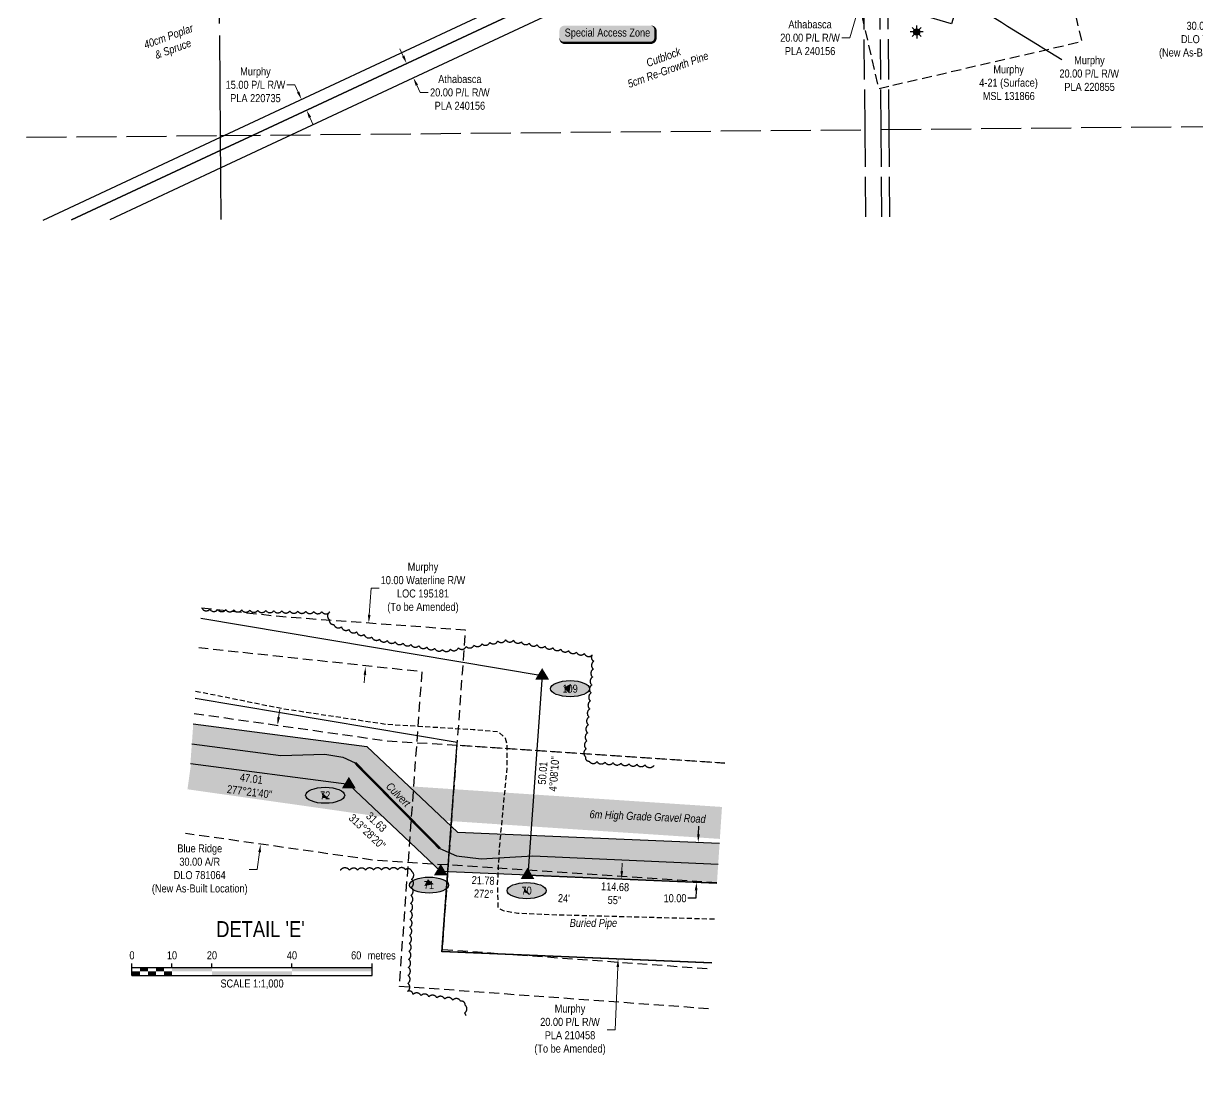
# Model space of a CAD drawing. Extents: x 534052 to 544180, y 6043031 to 6050786.
# Drawn here: x 539669 to 541136, y 6043170 to 6044500 of the extents above; entities that cross this region are included whole.
import ezdxf
from ezdxf.enums import TextEntityAlignment as Align

# ---------------------------------------------------------------- set-up
doc = ezdxf.new("R2010")
doc.units = 0
doc.header["$LTSCALE"] = 5
doc.header["$PDSIZE"] = 0.5
for name, pattern in [('0', [1, 1, 0]), ('foc-ACCESSROAD', [3.75, 2.5, -1.25]), ('foc-QUARTERLINE', [33, 25, -3, 2, -3]), ('foc-UNSURVEYED', [12.5, 10, -2.5]), ('UG_PIPE', [1.875, 1.25, -0.625])]:
    doc.linetypes.add(name, pattern=pattern)
doc.layers.get('Defpoints').update_dxf_attribs({"color": 9})
for name, color, linetype, lineweight in [('AS-GENERAL', 48, 'Continuous', 18), ('C-AR-T', 13, 'Continuous', 9), ('C-RW-T', 13, 'Continuous', 9), ('C-WS-T', 13, 'Continuous', 9), ('F-AR-T', 190, 'Continuous', 9), ('F-RW-T', 190, 'Continuous', 9), ('T-TEXT', 48, 'Continuous', 18)]:
    doc.layers.add(name, color=color, linetype=linetype, lineweight=lineweight)
for name, color, linetype in [('AS-PIPE-AG', 44, 'Continuous'), ('AS-PIPE-UG', 44, 'UG_PIPE'), ('AS-PIPE-UG-T', 44, 'Continuous'), ('AS-ROADS', 254, 'Continuous'), ('AS-WILDLIFE-BLOCK', 131, 'Continuous'), ('C-AR', 13, 'foc-ACCESSROAD'), ('C-RW', 13, 'Continuous'), ('C-WS', 13, 'foc-ACCESSROAD'), ('C-WS-S', 13, 'Continuous'), ('DETAIL-T', 7, 'Continuous'), ('F-AR', 190, 'foc-ACCESSROAD'), ('F-RW', 190, 'Continuous'), ('L-BD', 7, 'Continuous'), ('L-BD1', 253, 'Continuous'), ('L-MON', 1, 'Continuous'), ('L-SECQ', 8, 'foc-QUARTERLINE'), ('L-USEC', 7, 'foc-UNSURVEYED'), ('P-ELEVATION', 7, 'Continuous'), ('P-PROPOSED', 10, 'Continuous'), ('P-PROPOSED-H', 21, 'Continuous'), ('P-TXT', 4, 'Continuous'), ('T-BUSH', 110, '0'), ('T-BUSH-T', 110, 'Continuous')]:
    doc.layers.add(name, color=color, linetype=linetype)
doc.styles.add('80', font='', dxfattribs={"height": 10})
doc.styles.add('80CG', font='', dxfattribs={"height": 10})
doc.styles.add('80L', font='', dxfattribs={"height": 10})
doc.styles.add('80LS', font='', dxfattribs={"height": 10})
doc.styles.get('80').set_extended_font_data('Arial Narrow')
doc.styles.get('80CG').set_extended_font_data('Arial Narrow')
doc.styles.get('80L').set_extended_font_data('Arial Narrow')
doc.styles.get('80LS').set_extended_font_data('Arial Narrow', italic=True)
doc.dimstyles.new('Compass 5 000', dxfattribs={"dimscale": 5, "dimtxt": 9, "dimasz": 2, "dimexe": 0.2, "dimexo": 0.0625, "dimgap": 0.5, "dimtad": 0, "dimtih": 1, "dimtoh": 1, "dimzin": 0, "dimdsep": 46, "dimtxsty": '80CG', "dimcen": 0.1, "dimse1": 1, "dimse2": 1, "dimclrd": 256, "dimclrt": 256, "dimaunit": 1, "dimadec": 4, "dimazin": 0, "dimtfac": 0.06, "dimtofl": 0, "dimtmove": 0, "dimatfit": 1, "dimfxl": 0.2, "dimtolj": 1, "dimtzin": 0, "dimlwd": -1, "dimarcsym": 0})

# ---------------------------------------------------------------- blocks, each defined once
blk = doc.blocks.new('*D366')
at = {"layer": 'Defpoints', "color": 0, "transparency": 16777216}
for p in [(541208.4, 6044565), (541201.4, 6044535.9), (541229.8, 6044529)]:
    blk.add_point(p, dxfattribs=at)
at = {"layer": 'F-AR-T', "transparency": 16777216}
for p, q in [((541239.2, 6044567.9), (541241.5, 6044577.6)), ((541227.4, 6044519.3), (541219.6, 6044487)), ((541219.6, 6044487), (541209.6, 6044487))]:
    blk.add_line(p, q, dxfattribs=at)
for points in [[(541237.5, 6044568.3), (541240.8, 6044567.5), (541236.8, 6044558.2)], [(541225.8, 6044519.7), (541229, 6044518.9), (541229.8, 6044529)]]:
    blk.add_solid(points, dxfattribs=at)
at = {"layer": 'F-AR-T', "transparency": 16777216, "insert": (541147.9, 6044487), "char_height": 10, "attachment_point": 5, "style": '80CG'}
blk.add_mtext('\\A1;Blue Ridge\\P30.00 A/R\\PDLO 781064\\P(New As-Built Location)', dxfattribs=at)
blk = doc.blocks.new('*D396')
at = {"layer": 'C-RW-T', "transparency": 16777216}
for p, q in [((540008.3, 6044423.1), (539998.3, 6044423.1)), ((540012.5, 6044414.1), (540008.3, 6044423.1)), ((540027.3, 6044382.4), (540031.5, 6044373.3))]:
    blk.add_line(p, q, dxfattribs=at)
for points in [[(540014, 6044414.8), (540011, 6044413.4), (540016.7, 6044405)], [(540028.8, 6044383.1), (540025.8, 6044381.7), (540023.1, 6044391.4)]]:
    blk.add_solid(points, dxfattribs=at)
at = {"layer": 'Defpoints', "color": 0, "transparency": 16777216}
for p in [(539996.8, 6044395.7), (540016.7, 6044405), (540003.2, 6044382.1)]:
    blk.add_point(p, dxfattribs=at)
at = {"layer": 'C-RW-T', "transparency": 16777216, "insert": (539959.2, 6044423.1), "char_height": 10, "attachment_point": 5, "style": '80CG'}
blk.add_mtext('\\A1;Murphy\\P15.00 P/L R/W\\PPLA 220735', dxfattribs=at)
blk = doc.blocks.new('*D397')
at = {"layer": 'Defpoints', "color": 0, "transparency": 16777216}
for p in [(540144.4, 6044448.1), (540152.9, 6044430), (540156.6, 6044431.7)]:
    blk.add_point(p, dxfattribs=at)
at = {"layer": 'F-RW-T', "transparency": 16777216}
for p, q in [((540143.9, 6044458.9), (540139.7, 6044468)), ((540160.8, 6044422.7), (540165, 6044413.6)), ((540165, 6044413.6), (540175, 6044413.6))]:
    blk.add_line(p, q, dxfattribs=at)
for points in [[(540145.4, 6044459.6), (540142.4, 6044458.2), (540148.1, 6044449.8)], [(540162.3, 6044423.4), (540159.3, 6044422), (540156.6, 6044431.7)]]:
    blk.add_solid(points, dxfattribs=at)
at = {"layer": 'F-RW-T', "transparency": 16777216, "insert": (540214.6, 6044413.6), "char_height": 10, "attachment_point": 5, "style": '80CG'}
blk.add_mtext('\\A1;Athabasca\\P20.00 P/L R/W\\PPLA 240156', dxfattribs=at)
blk = doc.blocks.new('GAS')
h = blk.add_hatch(color=255)
h.dxf.hatch_style = 1
edge = h.paths.add_edge_path()
edge.add_arc((0, 0), 0.9, 0, 360)
for p, q in [((-0.81, 0), (-1.62, 0)), ((-0.57, 0.57), (-1.14, 1.14)), ((0, 0.81), (0, 1.62)), ((0.57, 0.57), (1.14, 1.14)), ((1.62, 0), (0.81, 0)), ((-0.57, -0.57), (-1.14, -1.14)), ((0, -0.81), (0, -1.62)), ((1.14, -1.14), (0.57, -0.57))]:
    blk.add_line(p, q)
blk.add_circle((0, 0), 0.8)
blk = doc.blocks.new('*D419')
at = {"layer": 'Defpoints', "color": 0, "transparency": 16777216}
for p in [(540716.6, 6044532.5), (540782.8, 6044533.7), (540777.1, 6044514.5)]:
    blk.add_point(p, dxfattribs=at)
at = {"layer": 'F-RW-T', "transparency": 16777216}
for p, q in [((540725.2, 6044561.2), (540728, 6044570.8)), ((540713.8, 6044522.9), (540701.6, 6044481.9)), ((540701.6, 6044481.9), (540691.6, 6044481.9))]:
    blk.add_line(p, q, dxfattribs=at)
for points in [[(540723.6, 6044561.7), (540726.8, 6044560.7), (540722.3, 6044551.6)], [(540712.2, 6044523.4), (540715.4, 6044522.4), (540716.6, 6044532.5)]]:
    blk.add_solid(points, dxfattribs=at)
at = {"layer": 'F-RW-T', "transparency": 16777216, "insert": (540652.1, 6044481.9), "char_height": 10, "attachment_point": 5, "style": '80CG'}
blk.add_mtext('\\A1;Athabasca\\P20.00 P/L R/W\\PPLA 240156', dxfattribs=at)
blk = doc.blocks.new('*U650')
at = {"layer": 'P-ELEVATION'}
h = blk.add_hatch(color=111, dxfattribs=at)
h.dxf.hatch_style = 1
edge = h.paths.add_edge_path()
edge.add_ellipse((0, 0), major_axis=(-24.4, 0), ratio=0.410256, start_angle=0, end_angle=360)
at = {"layer": 'P-ELEVATION', "color": 7, "flags": 128}
blk.add_lwpolyline([(0, 0, 12, 0, 0), (-1.4, 7.4, 0, 0, 0)], format="xyseb", dxfattribs=at)
at = {"layer": 'P-ELEVATION', "color": 7}
blk.add_ellipse((0, 0), major_axis=(-24.4, 0), ratio=0.410256, dxfattribs=at)
at = {"layer": 'P-ELEVATION', "style": '80'}
blk.add_attdef('ELEVATION', text='', height=10, dxfattribs=at).set_placement((0, 0), align=Align.MIDDLE_CENTER)
blk = doc.blocks.new('*U649')
at = {"layer": 'P-ELEVATION'}
h = blk.add_hatch(color=111, dxfattribs=at)
h.dxf.hatch_style = 1
edge = h.paths.add_edge_path()
edge.add_ellipse((0, 0), major_axis=(-24.4, 0), ratio=0.410256, start_angle=0, end_angle=360)
at = {"layer": 'P-ELEVATION', "color": 7, "flags": 128}
blk.add_lwpolyline([(0, 0, 12, 0, 0), (-2.8, -3.4, 0, 0, 0)], format="xyseb", dxfattribs=at)
at = {"layer": 'P-ELEVATION', "color": 7}
blk.add_ellipse((0, 0), major_axis=(-24.4, 0), ratio=0.410256, dxfattribs=at)
at = {"layer": 'P-ELEVATION', "style": '80'}
blk.add_attdef('ELEVATION', text='', height=10, dxfattribs=at).set_placement((0, 0), align=Align.MIDDLE_CENTER)
blk = doc.blocks.new('*U651')
at = {"layer": 'P-ELEVATION'}
h = blk.add_hatch(color=111, dxfattribs=at)
h.dxf.hatch_style = 1
edge = h.paths.add_edge_path()
edge.add_ellipse((0, 0), major_axis=(-24.4, 0), ratio=0.410256, start_angle=0, end_angle=360)
at = {"layer": 'P-ELEVATION', "color": 7, "flags": 128}
blk.add_lwpolyline([(0, 0, 12, 0, 0), (-2.5, -2.3, 0, 0, 0)], format="xyseb", dxfattribs=at)
at = {"layer": 'P-ELEVATION', "color": 7}
blk.add_ellipse((0, 0), major_axis=(-24.4, 0), ratio=0.410256, dxfattribs=at)
at = {"layer": 'P-ELEVATION', "style": '80'}
blk.add_attdef('ELEVATION', text='', height=10, dxfattribs=at).set_placement((0, 0), align=Align.MIDDLE_CENTER)
blk = doc.blocks.new('TRIA')
blk.add_hatch(color=255).paths.add_polyline_path([(-0.04, 1.52), (-1.47, -0.87), (1.39, -0.87)])
blk = doc.blocks.new('Hybrid_EC')
at = {"color": 251}
for points in [[(-1.3, -0.74), (0, 1.42), (1.3, -0.74)], [(0.47, -0.26), (0, 0.53), (-0.47, -0.26)]]:
    blk.add_lwpolyline(points, close=True, dxfattribs=at)
at = {"layer": 'Defpoints'}
blk.add_circle((0, 0), 0.05, dxfattribs=at)
at = {"xscale": 1.2, "yscale": 1.2, "zscale": 1.2}
blk.add_blockref('TRIA', (0.05, 0.06), dxfattribs=at)
blk = doc.blocks.new('*D652')
at = {"layer": 'C-RW-T', "transparency": 16777216}
for p, q in [((540416.9, 6043441.3), (540417.3, 6043451.3)), ((540411.9, 6043321.4), (540408.6, 6043243.2)), ((540408.6, 6043243.2), (540398.6, 6043243.2))]:
    blk.add_line(p, q, dxfattribs=at)
for points in [[(540415.3, 6043441.4), (540418.6, 6043441.3), (540416.5, 6043431.4)], [(540410.2, 6043321.5), (540413.6, 6043321.4), (540412.3, 6043331.4)]]:
    blk.add_solid(points, dxfattribs=at)
at = {"layer": 'Defpoints', "color": 0, "transparency": 16777216}
for p in [(540389.6, 6043432.5), (540385.4, 6043332.6), (540412.3, 6043331.4)]:
    blk.add_point(p, dxfattribs=at)
at = {"layer": 'C-RW-T', "transparency": 16777216, "insert": (540352.2, 6043243.2), "char_height": 10, "attachment_point": 5, "style": '80CG'}
blk.add_mtext('\\A1;Murphy\\P20.00 P/L R/W\\PPLA 210458\\P(To be Amended)', dxfattribs=at)
blk = doc.blocks.new('*D653')
at = {"layer": 'C-AR-T', "transparency": 16777216}
for p, q in [((540101.4, 6043761.3), (540103.8, 6043794.8)), ((540103.8, 6043794.8), (540113.8, 6043794.8)), ((540096, 6043686.4), (540095.2, 6043676.4))]:
    blk.add_line(p, q, dxfattribs=at)
for points in [[(540099.7, 6043761.5), (540103.1, 6043761.2), (540100.7, 6043751.4)], [(540094.3, 6043686.5), (540097.6, 6043686.3), (540096.7, 6043696.4)]]:
    blk.add_solid(points, dxfattribs=at)
at = {"layer": 'Defpoints', "color": 0, "transparency": 16777216}
for p in [(540100.7, 6043751.4), (540141, 6043748.4), (540137, 6043693.4)]:
    blk.add_point(p, dxfattribs=at)
at = {"layer": 'C-AR-T', "transparency": 16777216, "insert": (540168.5, 6043794.8), "char_height": 10, "attachment_point": 5, "style": '80CG'}
blk.add_mtext('\\A1;Murphy\\P10.00 Waterline R/W^JLOC 195181\\P(To be Amended)', dxfattribs=at)
blk = doc.blocks.new('*D654')
at = {"layer": 'Defpoints', "color": 0, "transparency": 16777216}
for p in [(539965.8, 6043626.5), (539944.7, 6043478), (539965.7, 6043475)]:
    blk.add_point(p, dxfattribs=at)
at = {"layer": 'F-AR-T', "transparency": 16777216}
for p, q in [((539988.2, 6043633.4), (539989.7, 6043643.3)), ((539964.3, 6043465.1), (539961.2, 6043443.2)), ((539961.2, 6043443.2), (539951.2, 6043443.2))]:
    blk.add_line(p, q, dxfattribs=at)
for points in [[(539986.6, 6043633.6), (539989.9, 6043633.1), (539986.8, 6043623.5)], [(539962.7, 6043465.3), (539966, 6043464.8), (539965.7, 6043475)]]:
    blk.add_solid(points, dxfattribs=at)
at = {"layer": 'F-AR-T', "transparency": 16777216, "insert": (539889.6, 6043443.2), "char_height": 10, "attachment_point": 5, "style": '80CG'}
blk.add_mtext('\\A1;Blue Ridge\\P30.00 A/R\\PDLO 781064\\P(New As-Built Location)', dxfattribs=at)
blk = doc.blocks.new('Hybrid_XC')
h = blk.add_hatch(color=251)
h.dxf.hatch_style = 1
h.paths.add_polyline_path([(-0.41, -0.24), (0, 0.45), (0.41, -0.24)])
at = {"color": 251}
for points in [[(-1.3, -0.74), (0, 1.42), (1.3, -0.74)], [(-0.41, -0.24), (0, 0.45), (0.41, -0.24)]]:
    blk.add_lwpolyline(points, close=True, dxfattribs=at)
at = {"color": 4}
blk.add_lwpolyline([(-0.41, -0.24), (0, 0.45), (0.41, -0.24)], close=True, dxfattribs=at)
at = {"layer": 'Defpoints'}
blk.add_circle((0, 0), 0.1, dxfattribs=at)
at = {"xscale": 1.2, "yscale": 1.2, "zscale": 1.2}
blk.add_blockref('TRIA', (0.05, 0.06), dxfattribs=at)
blk = doc.blocks.new('*U658')
at = {"layer": 'P-ELEVATION'}
h = blk.add_hatch(color=111, dxfattribs=at)
h.dxf.hatch_style = 1
edge = h.paths.add_edge_path()
edge.add_ellipse((0, 0), major_axis=(-24.4, 0), ratio=0.410256, start_angle=0, end_angle=360)
at = {"layer": 'P-ELEVATION', "color": 7, "flags": 128}
blk.add_lwpolyline([(0, 0, 12, 0, 0), (-8.1, 1.3, 0, 0, 0)], format="xyseb", dxfattribs=at)
at = {"layer": 'P-ELEVATION', "color": 7}
blk.add_ellipse((0, 0), major_axis=(-24.4, 0), ratio=0.410256, dxfattribs=at)
at = {"layer": 'P-ELEVATION', "style": '80'}
blk.add_attdef('ELEVATION', text='', height=10, dxfattribs=at).set_placement((0, 0), align=Align.MIDDLE_CENTER)
blk = doc.blocks.new('*U314')
at = {"color": 0}
for p, q in [((-150, 0), (-150, 15)), ((-100, 10), (-100, 15)), ((-50, 10), (-50, 15)), ((50, 10), (50, 15)), ((150.2, 0), (150.2, 15)), ((-150, 10), (150.2, 10)), ((-150, 0), (150.2, 0))]:
    blk.add_line(p, q, dxfattribs=at)
for points in [[(-150, 5), (-140, 5), (-150, 0), (-140, 0)], [(-140, 10), (-130, 10), (-140, 5), (-130, 5)], [(-130, 5), (-120, 5), (-130, 0), (-120, 0)], [(-120, 10), (-110, 10), (-120, 5), (-110, 5)], [(-110, 5), (-100, 5), (-110, 0), (-100, 0)], [(-100, 10), (-50, 10), (-100, 5), (-50, 5)], [(-50, 5), (50, 5), (-50, 0), (50, 0)], [(50, 10), (150.2, 10), (50, 5), (150.2, 5)]]:
    blk.add_solid(points, dxfattribs=at)
at = {"color": 0, "style": '80'}
blk.add_text('metres', height=10, dxfattribs=at).set_placement((162.2, 20), align=Align.CENTER)
at = {"color": 0, "char_height": 10, "style": '80'}
for s, insert, attachment_point in [('0', (-150, 30.2), 2), ('10', (-100, 30.2), 2), ('20', (-50, 30.2), 2), ('40', (50, 30.2), 2), ('60', (136.7, 30.2), 3), ('SCALE 1:1,000', (0.1, -5), 2)]:
    blk.add_mtext(s, dxfattribs=dict(at, insert=insert, attachment_point=attachment_point))
blk = doc.blocks.new('*D685')
at = {"layer": 'Defpoints', "color": 0, "transparency": 16777216}
for p in [(540464.4, 6043479.3), (540462.3, 6043429.4), (540510.2, 6043427.4)]:
    blk.add_point(p, dxfattribs=at)
at = {"layer": 'P-TXT', "transparency": 16777216}
for p, q in [((540512.7, 6043487.3), (540513.1, 6043497.3)), ((540509.7, 6043417.4), (540509.3, 6043407.4)), ((540509.3, 6043407.4), (540499.3, 6043407.4))]:
    blk.add_line(p, q, dxfattribs=at)
for points in [[(540511, 6043487.4), (540514.3, 6043487.2), (540512.3, 6043477.3)], [(540508.1, 6043417.5), (540511.4, 6043417.3), (540510.2, 6043427.4)]]:
    blk.add_solid(points, dxfattribs=at)
at = {"layer": 'P-TXT', "transparency": 16777216, "insert": (540483.4, 6043407.4), "char_height": 10, "attachment_point": 5, "style": '80CG'}
blk.add_mtext('\\A1;10.00', dxfattribs=at)
blk = doc.blocks.new('*U408')
h = blk.add_hatch(color=255)
edge = h.paths.add_edge_path()
edge.add_line((-54, -11.5), (54, -11.5))
edge.add_arc((54, -5.5), 6, 270, 360)
edge.add_line((60, -5.5), (60, 4))
edge.add_arc((54, 4), 6, 0, 90)
edge.add_line((54, 10), (-54, 10))
edge.add_arc((-54, 4), 6, 90, 180)
edge.add_line((-60, 4), (-60, -5.5))
edge.add_arc((-54, -5.5), 6, 180, 270)
at = {"color": 131, "flags": 128}
blk.add_lwpolyline([(-54, -11.5, 3, 3, 0), (54, -11.5, 3, 3, 0.414214), (60, -5.5, 3, 3, 0), (60, 4, 3, 0, 0.414214), (54, 10, 0, 0, 0), (-54, 10, 0, 0, 0.414214), (-60, 4, 0, 0, 0), (-60, -5.5, 0, 3, 0.414214)], format="xyseb", close=True, dxfattribs=at)
at = {"color": 131, "style": '80'}
blk.add_attdef('ENTER_TEXT_001', (-36, -5), '', height=10, dxfattribs=at)

msp = doc.modelspace()

# ---------------------------------------------------------------- hatches: boundary and pattern name
at = {"layer": 'P-PROPOSED-H'}
h = msp.add_hatch(color=256, dxfattribs=at)
h.dxf.hatch_style = 1
h.paths.add_polyline_path([(540539.068, 6043476.19), (540535.768, 6043426.311), (540190.637, 6043440.867), (540075.912, 6043549.631), (539877.918, 6043575.209), (539881.528, 6043625.132), (540098.471, 6043597.106), (540211.439, 6043490.008)])

# ---------------------------------------------------------------- linework, layer by layer
at = {"layer": 'AS-GENERAL', "const_width": 2.998, "flags": 128}
msp.add_lwpolyline([(540083.917, 6043576.451), (540189.552, 6043469.541)], dxfattribs=at)
at = {"layer": 'AS-PIPE-AG', "flags": 128}
msp.add_lwpolyline([(539879.723, 6043600.168), (539991.067, 6043585.726), (540045.687, 6043587.156), (540068.572, 6043583.481), (540083.862, 6043576.356), (540189.552, 6043469.541), (540210.412, 6043460.286), (540241.117, 6043456.736), (540305.812, 6043460.341), (540537.333, 6043449.966)], dxfattribs=at)
at = {"layer": 'AS-PIPE-UG', "flags": 128}
msp.add_lwpolyline([(539884.496, 6043666.168), (539993.467, 6043644.251), (540123.272, 6043624.716), (540231.197, 6043618.201), (540262.337, 6043615.691), (540271.362, 6043607.311), (540273.382, 6043598.421), (540273.452, 6043572.221), (540263.692, 6043469.951), (540261.347, 6043423.396), (540262.172, 6043395.746), (540268.507, 6043392.091), (540287.027, 6043388.901), (540338.747, 6043386.786), (540532.812, 6043381.618)], dxfattribs=at)
at = {"layer": 'AS-ROADS', "const_width": 39.979, "flags": 128}
msp.add_lwpolyline([(540540.74, 6043501.476), (540113.032, 6043529.766), (539877.056, 6043563.291)], dxfattribs=at)
at = {"layer": 'C-AR', "flags": 128}
for points in [[(539892.002, 6043769.969), (539993.326, 6043759.123), (540221.33, 6043742.636), (540219.11, 6043711.93), (540217.422, 6043688.609), (540210.507, 6043592.976), (540199.692, 6043443.415), (540192.478, 6043343.645), (540528.692, 6043319.332)], [(540525.392, 6043269.43), (540139.035, 6043297.403), (540149.85, 6043447.019), (540160.663, 6043596.581), (540167.43, 6043690.184), (539888.392, 6043720.053)]]:
    msp.add_lwpolyline(points, dxfattribs=at)
at = {"layer": 'C-RW'}
for points in [[(539693.811, 6044254.266), (539915.675, 6044357.85), (539920.011, 6044359.875), (540348.392, 6044559.879)], [(540360.005, 6044548.755), (539956.152, 6044360.201), (539915.821, 6044341.372), (539729.545, 6044254.404)], [(539891.067, 6043757.034), (540317.375, 6043685.404), (540299.362, 6043436.281), (540535.77, 6043426.337)], [(539891.074, 6043757.143), (540317.392, 6043685.511), (540299.369, 6043436.258), (540535.769, 6043426.314)], [(540529.175, 6043326.631), (540192.302, 6043340.801), (540211.184, 6043601.951), (539883.83, 6043656.955)], [(540529.17, 6043326.555), (540192.253, 6043340.727), (540211.146, 6043602.014), (539883.834, 6043657.011)]]:
    msp.add_lwpolyline(points, dxfattribs=at)
at = {"layer": 'C-WS', "flags": 128}
msp.add_lwpolyline([(540750.503, 6044421.137), (540738.094, 6044418.267), (540719.652, 6044498.023), (540706.315, 6044555.7), (540704.037, 6044565.549), (540709.233, 6044565.832), (540719.038, 6044566.244), (540749.186, 6044567.64), (540766.024, 6044568.42), (540857.874, 6044589.659), (540921.123, 6044602.534), (540931.372, 6044603.39), (540951.5, 6044605.072), (540961.564, 6044605.913), (540991.409, 6044476.844), (540750.503, 6044421.137)], close=True, dxfattribs=at)
at = {"layer": 'F-AR', "flags": 128}
for points in [[(539882.476, 6043638.234), (540120.788, 6043604.378), (540545.688, 6043576.273)], [(540545.688, 6043576.273), (540211.41, 6043598.384)], [(540535.793, 6043426.679), (540105.275, 6043455.155), (539871.637, 6043488.347)]]:
    msp.add_lwpolyline(points, dxfattribs=at)
at = {"layer": 'F-RW'}
for points in [[(539729.545, 6044254.404), (539915.821, 6044341.372), (539956.151, 6044360.201), (540360.005, 6044548.755)], [(540363.784, 6044528.459), (540004.339, 6044360.636), (539916.014, 6044319.402), (539777.19, 6044254.587)], [(540833.321, 6044514.095), (540828.869, 6044499.114), (540749.59, 6044522.672)]]:
    msp.add_lwpolyline(points, dxfattribs=at)
at = {"layer": 'L-SECQ'}
for p, q in [((539915.658, 6044359.835), (539908.927, 6045124.098)), ((539916.58, 6044255.124), (539915.658, 6044359.835))]:
    msp.add_line(p, q, dxfattribs=at)
at = {"layer": 'L-USEC'}
for p, q in [((540720.828, 6044367.174), (540713.599, 6045171.409)), ((540740.933, 6044367.355), (540733.705, 6045171.59)), ((540750.986, 6044367.445), (540743.757, 6045171.68)), ((539915.658, 6044359.835), (540720.828, 6044367.174)), ((540721.807, 6044258.227), (540720.828, 6044367.174)), ((540740.933, 6044367.358), (541546.102, 6044374.701)), ((540741.913, 6044258.305), (540740.933, 6044367.355)), ((540751.966, 6044258.343), (540750.986, 6044367.445)), ((539110.49, 6044352.492), (539915.658, 6044359.835))]:
    msp.add_line(p, q, dxfattribs=at)
at = {"layer": 'P-PROPOSED', "flags": 128}
for points in [[(539881.528, 6043625.132), (540098.471, 6043597.106), (540211.439, 6043490.008), (540539.068, 6043476.19)], [(540535.768, 6043426.311), (540190.637, 6043440.867), (540075.912, 6043549.631), (539877.918, 6043575.209)]]:
    msp.add_lwpolyline(points, dxfattribs=at)
at = {"layer": 'T-BUSH', "flags": 128}
for points in [[(539892.313, 6043769.703, 0.52056705), (539902.177, 6043768.233, 0.52056705), (539912.169, 6043768.017, 0.52056705), (539922.162, 6043767.801, 0.52056705), (539932.154, 6043767.585, 0.52056705), (539942.147, 6043767.369, 0.52056705), (539952.139, 6043767.153, 0.52056705), (539962.132, 6043766.938, 0.52056705), (539972.124, 6043766.722, 0.52056705), (539982.116, 6043766.506, 0.52056705), (539992.109, 6043766.29, 0.52056705), (540002.101, 6043766.074, 0.52056705), (540012.094, 6043765.858, 0.52056705), (540022.086, 6043765.642, 0.52056705), (540032.079, 6043765.427, 0.52056705), (540042.071, 6043765.211, 0.52056705), (540052.064, 6043764.995, 0.52056705), (540051.587, 6043755.174, 0.52056705), (540057.078, 6043749.337, 0.52056705), (540066.566, 6043746.195, 0.52056705), (540076.054, 6043743.053, 0.52056705), (540085.542, 6043739.91, 0.52056705), (540095.03, 6043736.768, 0.52056705), (540104.518, 6043733.626, 0.52056705), (540114.081, 6043730.787, 0.52056705), (540123.944, 6043729.173, 0.52056705), (540133.808, 6043727.56, 0.52056705), (540143.672, 6043725.946, 0.52056705), (540153.535, 6043724.332, 0.52056705), (540163.399, 6043722.718, 0.52056705), (540173.263, 6043721.105, 0.52056705), (540183.126, 6043719.491, 0.52056705), (540192.99, 6043717.877, 0.52056705), (540202.843, 6043718.282, 0.52056705), (540212.69, 6043719.997, 0.52056705), (540222.536, 6043721.712, 0.52056705), (540232.383, 6043723.427, 0.52056705), (540242.229, 6043725.143, 0.52056705), (540252.076, 6043726.858, 0.52056705), (540261.922, 6043728.573, 0.52056705), (540271.769, 6043730.288, 0.52056705), (540281.598, 6043729.501, 0.52056705), (540291.421, 6043727.652, 0.52056705), (540301.243, 6043725.804, 0.52056705), (540311.065, 6043723.956, 0.52056705), (540320.888, 6043722.107, 0.52056705), (540330.71, 6043720.259, 0.52056705), (540340.532, 6043718.41, 0.52056705), (540350.355, 6043716.562, 0.52056705), (540360.177, 6043714.713, 0.52056705), (540370, 6043712.865, 0.52056705), (540379.822, 6043711.017, 0.52056705), (540382.16, 6043703.502, 0.52056705), (540381.273, 6043693.547, 0.52056705), (540380.386, 6043683.592, 0.52056705), (540379.5, 6043673.636, 0.52056705), (540378.613, 6043663.681, 0.52056705), (540377.726, 6043653.725, 0.52056705), (540376.839, 6043643.77, 0.52056705), (540375.953, 6043633.815, 0.52056705), (540375.066, 6043623.859, 0.52056705), (540374.179, 6043613.904, 0.52056705), (540373.292, 6043603.949, 0.52056705), (540372.406, 6043593.993, 0.52056705), (540371.519, 6043584.038, 0.52056705), (540375.995, 6043578.67, 0.52056705), (540385.967, 6043578.003, 0.52056705), (540395.94, 6043577.337, 0.52056705), (540405.912, 6043576.67, 0.52056705), (540415.885, 6043576.004, 0.52056705), (540425.857, 6043575.337, 0.52056705), (540435.83, 6043574.671, 0.52056705), (540445.802, 6043574.004, 0.52056705), (540457.262, 6043573.238, 0.52056705)], [(540222.389, 6043260.843, 0.15829402), (540220.362, 6043264.021, 0.52056705), (540221.143, 6043273.985, 0.52056705), (540215.549, 6043278.84, 0.52056705), (540205.654, 6043280.248, 0.52056705), (540195.759, 6043281.655, 0.52056705), (540185.864, 6043283.063, 0.52056705), (540175.968, 6043284.471, 0.52056705), (540166.073, 6043285.879, 0.52056705), (540156.178, 6043287.286, 0.52056705), (540149.278, 6043291.202, 0.52056705), (540149.628, 6043301.191, 0.52056705), (540149.979, 6043311.179, 0.52056705), (540150.329, 6043321.168, 0.52056705), (540150.68, 6043331.157, 0.52056705), (540151.03, 6043341.145, 0.52056705), (540151.38, 6043351.134, 0.52056705), (540151.731, 6043361.123, 0.52056705), (540152.081, 6043371.111, 0.52056705), (540152.432, 6043381.1, 0.52056705), (540152.782, 6043391.088, 0.52056705), (540153.132, 6043401.077, 0.52056705), (540153.483, 6043411.066, 0.52056705), (540153.833, 6043421.054, 0.52056705), (540154.184, 6043431.043, 0.52056705), (540154.534, 6043441.032, 0.52056705), (540146.782, 6043443.118, 0.52056705), (540136.788, 6043443.019, 0.52056705), (540126.794, 6043442.919, 0.52056705), (540116.799, 6043442.819, 0.52056705), (540106.805, 6043442.719, 0.52056705), (540096.811, 6043442.619, 0.52056705), (540086.817, 6043442.519, 0.52056705), (540076.822, 6043442.419, 0.52056705), (540065.202, 6043442.303)]]:
    msp.add_lwpolyline(points, format="xyb", dxfattribs=at)

# ---------------------------------------------------------------- block references
at = {"xscale": 0.99947671, "yscale": 0.99947671, "zscale": 0.99947671}
for name, p, values in [('*U658', (540352.334, 6043669.127), {'ELEVATION': '109'}), ('*U649', (540046.32, 6043535.961), {'ELEVATION': '72'}), ('*U650', (540176.069, 6043423.842), {'ELEVATION': '71'}), ('*U651', (540297.991, 6043416.908), {'ELEVATION': '70'})]:
    msp.add_blockref(name, p, dxfattribs=at).add_auto_attribs(values)
at = {"layer": 'AS-WILDLIFE-BLOCK'}
ref = msp.add_blockref('*U408', (540398.988, 6044487.066), dxfattribs=dict(at, xscale=0.9989536938324243, yscale=0.9989536938324243, zscale=0.9989536938324243))
ref.add_attrib('ENTER_TEXT_001', 'Special Access Zone', (540345.542, 6044483.369), dxfattribs={"layer": '0', "color": 131, "height": 9.98954, "style": '80'})
at = {"layer": 'C-WS-S', "xscale": 5.000000000000035, "yscale": 5.000000000000035, "zscale": 5.000000000000035}
msp.add_blockref('GAS', (540785.311, 6044489.095), dxfattribs=at)
at = {"layer": 'DETAIL-T', "xscale": 0.99947671, "yscale": 0.99947671, "zscale": 0.99947671}
msp.add_blockref('*U314', (539954.834, 6043310.982), dxfattribs=at)
at = {"layer": 'L-MON', "color": 5}
for p, xscale, yscale, zscale in [((540317.375, 6043685.404), 4.997383550000006, 4.997383550000006, 4.997383550000006), ((540299.112, 6043436.292), 5.000000000000004, 5.000000000000004, 5.000000000000004)]:
    msp.add_blockref('Hybrid_XC', p, dxfattribs=dict(at, xscale=xscale, yscale=yscale, zscale=zscale))
at = {"layer": 'L-MON', "xscale": 4.997383550000007, "yscale": 4.997383550000007, "zscale": 4.997383550000007}
for p in [(540075.912, 6043549.631), (540190.637, 6043440.867)]:
    msp.add_blockref('Hybrid_EC', p, dxfattribs=at)

# ---------------------------------------------------------------- texts
at = {"layer": 'AS-PIPE-UG-T', "insert": (540351.849, 6043381.67), "char_height": 9.99477, "attachment_point": 1, "style": '80L'}
msp.add_mtext_dynamic_manual_height_columns('{\\fArial Narrow|b0|i1|c0|p34;Buried Pipe}', width=61.52889, gutter_width=50, heights=[0], dxfattribs=at)
at = {"layer": 'C-RW-T', "insert": (540963.124, 6044458.895), "char_height": 9.99477, "attachment_point": 1, "style": '80L'}
msp.add_mtext_dynamic_manual_height_columns('\\pi18.90216;Murphy\\P\\pi0.49433;20.00 P/L R/W\\P\\pi6.678;PLA 220855', width=75.02903, gutter_width=50, heights=[0], dxfattribs=at)
at = {"layer": 'C-WS-T', "insert": (540863.385, 6044447.462), "char_height": 9.99477, "attachment_point": 1, "style": '80L'}
msp.add_mtext_dynamic_manual_height_columns('\\pi17.68058;Murphy\\P\\pi0.11474;4-21 (Surface)\\P\\pi4.5258;MSL 131866', width=72.58587, gutter_width=49.974, heights=[0], dxfattribs=at)
at = {"layer": 'DETAIL-T', "color": 3, "insert": (539965.488, 6043368.899), "char_height": 19.9895, "width": 223.74088, "attachment_point": 5, "style": '80CG'}
msp.add_mtext("DETAIL 'E'", dxfattribs=at)
at = {"layer": 'L-BD', "color": 5, "style": '80L'}
for s, p in [('50.01', (540318.04, 6043563.798)), ("4°08'10''", (540332.246, 6043562.77))]:
    msp.add_text(s, height=9.9948, rotation=85.8643, dxfattribs=at).set_placement(p, align=Align.MIDDLE)
at = {"layer": 'L-BD1', "attachment_point": 2, "style": '80L'}
for s, insert, char_height, width, rotation in [("47.01 277°21'40''", (539954.699, 6043561.775), 9.99477, 56.2779, 352.639), ("31.63 313°28'20''", (540113.827, 6043506.277), 9.99477, 72.29459, 316.5278), ("114.68 \\P55''", (540408.731, 6043426.754), 9.9948, 55.25209, 357.5849)]:
    msp.add_mtext(s, dxfattribs=dict(at, insert=insert, char_height=char_height, width=width, rotation=rotation))
at = {"layer": 'T-BUSH-T', "char_height": 9.99478, "attachment_point": 2, "rotation": 20, "style": '80LS'}
for s, insert, width in [('40cm Poplar\\P& Spruce', (539848.801, 6044488.414), 73.58853), ('{\\C48;Cutblock}\\P5cm Re-Growth Pine', (540467.225, 6044462.358), 109.57324)]:
    msp.add_mtext(s, dxfattribs=dict(at, insert=insert, width=width))
at = {"layer": 'T-TEXT', "insert": (540128.571, 6043553.2), "char_height": 9.99477, "attachment_point": 1, "rotation": 314.656302, "style": '80L'}
msp.add_mtext_dynamic_manual_height_columns('{\\fArial Narrow|b0|i1|c0|p34;Culvert}', width=27.12487, gutter_width=50, heights=[0], dxfattribs=at)
at = {"layer": 'T-TEXT', "insert": (540449.416, 6043514.383), "char_height": 9.99478, "width": 152.39219, "attachment_point": 2, "rotation": 357.584922, "style": '80LS'}
msp.add_mtext('6m High Grade Gravel Road', dxfattribs=at)

# ---------------------------------------------------------------- dimensions: what is measured, and where the dimension line sits
at = {"layer": 'C-AR-T', "color": 5}
dim = msp.add_linear_dim(base=(540100.668, 6043751.361), p1=(540136.98, 6043693.444), p2=(540140.957, 6043748.448), angle=85.864018, text='Murphy\\P10.00 Waterline R/W^JLOC 195181\\P(To be Amended)', dimstyle='Compass 5 000', dxfattribs=at)
dim.commit()
dim.dimension.update_dxf_attribs({"geometry": '*D653', "text_midpoint": (540168.492, 6043794.85), "dimtype": 161})
at = {"layer": 'C-RW-T'}
dim = msp.add_linear_dim(base=(540016.721, 6044405.027), p1=(540003.162, 6044382.149), p2=(539996.819, 6044395.735), angle=115.027121, text='Murphy\\P15.00 P/L R/W\\PPLA 220735', dimstyle='Compass 5 000', dxfattribs=at)
dim.commit()
dim.dimension.update_dxf_attribs({"geometry": '*D396', "text_midpoint": (539959.174, 6044423.149), "dimtype": 161})
at = {"layer": 'C-RW-T', "color": 5}
dim = msp.add_linear_dim(base=(540412.305, 6043331.419), p1=(540389.569, 6043432.487), p2=(540385.365, 6043332.552), angle=267.591358, text='Murphy\\P20.00 P/L R/W\\PPLA 210458\\P(To be Amended)', dimstyle='Compass 5 000', dxfattribs=at)
dim.commit()
dim.dimension.update_dxf_attribs({"geometry": '*D652', "text_midpoint": (540352.214, 6043243.223), "dimtype": 161})
at = {"layer": 'F-AR-T'}
dim = msp.add_linear_dim(base=(541229.751, 6044529.006), p1=(541208.419, 6044565.032), p2=(541201.359, 6044535.882), angle=256.385486, text='Blue Ridge\\P30.00 A/R\\PDLO 781064\\P(New As-Built Location)', dimstyle='Compass 5 000', dxfattribs=at)
dim.commit()
dim.dimension.update_dxf_attribs({"geometry": '*D366', "text_midpoint": (541147.935, 6044487.034), "dimtype": 161})
at = {"layer": 'F-AR-T', "color": 5}
dim = msp.add_linear_dim(base=(539965.745, 6043474.977), p1=(539965.752, 6043626.453), p2=(539944.658, 6043477.973), angle=261.914252, text='Blue Ridge\\P30.00 A/R\\PDLO 781064\\P(New As-Built Location)', dimstyle='Compass 5 000', dxfattribs=at)
dim.commit()
dim.dimension.update_dxf_attribs({"geometry": '*D654', "text_midpoint": (539889.575, 6043443.162), "dimtype": 161})
at = {"layer": 'F-RW-T', "color": 4}
dim = msp.add_linear_dim(base=(540716.628, 6044532.467), p1=(540782.81, 6044533.654), p2=(540777.116, 6044514.493), angle=253.450187, text='Athabasca\\P20.00 P/L R/W\\PPLA 240156', dimstyle='Compass 5 000', dxfattribs=at)
dim.commit()
dim.dimension.update_dxf_attribs({"geometry": '*D419', "text_midpoint": (540652.06, 6044481.892), "dimtype": 161})
at = {"layer": 'F-RW-T'}
dim = msp.add_aligned_dim(p1=(540144.417, 6044448.1), p2=(540152.875, 6044429.986), distance=4.095, text='Athabasca\\P20.00 P/L R/W\\PPLA 240156', dimstyle='Compass 5 000', dxfattribs=at)
dim.commit()
dim.dimension.update_dxf_attribs({"geometry": '*D397', "text_midpoint": (540214.586, 6044413.597)})
at = {"layer": 'P-TXT', "color": 5}
dim = msp.add_linear_dim(base=(540510.16, 6043427.391), p1=(540464.376, 6043479.34), p2=(540462.275, 6043429.405), angle=267.591358, text='10.00', dimstyle='Compass 5 000', dxfattribs=at)
dim.commit()
dim.dimension.update_dxf_attribs({"geometry": '*D685', "text_midpoint": (540483.382, 6043407.409), "dimtype": 161})

# ---------------------------------------------------------------- leaders
at = {"layer": 'C-RW-T', "path_type": 1}
msp.add_leader([(540846.464, 6044529.176), (540966.447, 6044454.659)], dimstyle='Compass 5 000', override={"dimgap": 0.5, "dimtad": 0}, dxfattribs=at)

# ---------------------------------------------------------------- next in the draw order: texts
at = {"layer": 'L-BD1', "char_height": 9.9948, "width": 28.23665, "attachment_point": 2, "rotation": 357.5849, "style": '80L', "bg_fill": 3, "box_fill_scale": 1.15, "bg_fill_color": 256, "bg_fill_true_color": 256, "bg_fill_transparency": 0}
for s, insert in [('21.78\\P 272°', (540243.875, 6043434.728)), ("\\P 24'", (540343.883, 6043429.03))]:
    msp.add_mtext(s, dxfattribs=dict(at, insert=insert))

doc.saveas('drawing.dxf')
